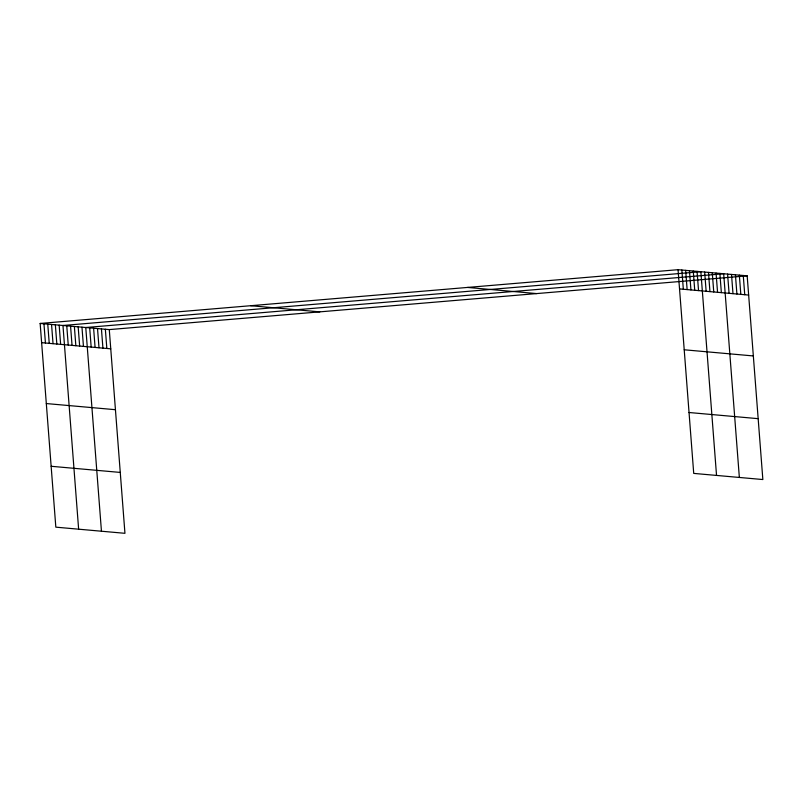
<?xml version="1.0" encoding="UTF-8"?>
<svg xmlns="http://www.w3.org/2000/svg" width="803" height="803" viewBox="0 0 803 803"><rect width="100%" height="100%" fill="white"/><g stroke="black" fill="none" stroke-linecap="round" stroke-linejoin="round"><path stroke-width="1.2" d="M40.15 323.458L109.278 329.601L124.947 533.312L55.829 527.159L40.15 323.458L678.053 269.688L747.171 275.841L762.85 479.542L693.722 473.399L678.053 269.688M109.278 329.601L747.171 275.841M679.529 288.909L748.657 295.062M467.547 287.434L536.665 293.587M250.656 305.712L319.785 311.865M684.216 349.787L753.334 355.94M41.626 342.67L110.754 348.823M689.044 412.511L758.162 418.664M46.313 403.558L115.441 409.701M51.141 466.282L120.269 472.425M743.257 275.489L744.742 294.711M739.342 275.148L740.818 294.36M735.428 274.797L736.903 294.018M731.503 274.445L732.988 293.667M727.588 274.094L729.074 293.316M739.352 477.454L723.674 273.753L85.77 327.514L101.449 531.215M719.869 273.411L721.355 292.633M716.065 273.07L717.551 292.292M712.271 272.739L713.747 291.951M708.467 272.398L709.942 291.619M704.663 272.056L706.138 291.278M716.537 475.426L700.858 271.715L62.965 325.486L78.634 529.187M697.064 271.384L698.54 290.606M693.26 271.043L694.736 290.264M689.456 270.701L690.931 289.923M685.652 270.37L687.137 289.582M681.847 270.029L683.333 289.251M105.354 329.26L106.839 348.472M101.439 328.909L102.925 348.131M97.524 328.557L99 347.779M93.61 328.206L95.085 347.428M89.685 327.865L91.171 347.087M81.966 327.172L83.452 346.394M78.172 326.841L79.648 346.053M74.368 326.5L75.843 345.722M70.564 326.159L72.039 345.38M66.759 325.827L68.245 345.039M59.161 325.145L60.637 344.367M55.357 324.803L56.832 344.025M51.553 324.472L53.038 343.694M47.758 324.131L49.234 343.353M43.954 323.79L45.43 343.011"/></g></svg>
